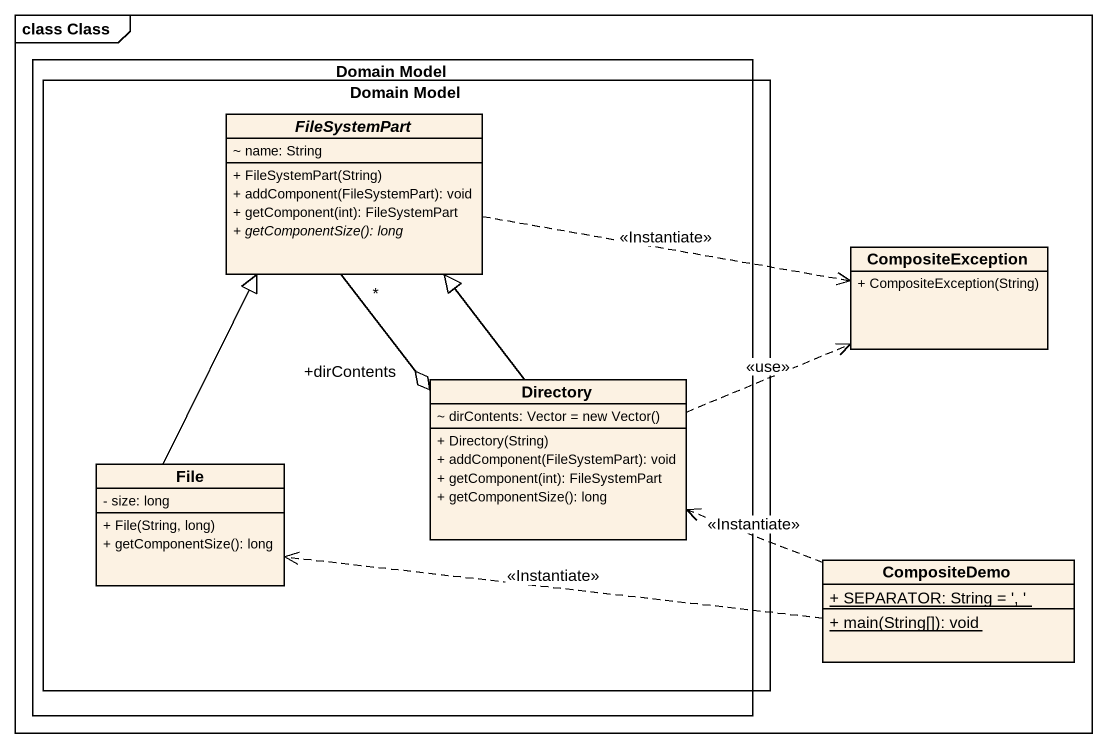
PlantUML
@startuml
mainframe class Class
allowmixing
hide circle
hide empty members
skinparam classAttributeIconSize 0
rectangle "Domain Model" as Domain_Model
rectangle "Domain Model" as Domain_Model_2 {
  abstract class FileSystemPart {
    ~ name: String
    + FileSystemPart(String)
    + addComponent(FileSystemPart): void
    + getComponent(int): FileSystemPart
    {abstract} + getComponentSize(): long
  }
  class Directory {
    {field} ~ dirContents: Vector = new Vector()
    + Directory(String)
    + addComponent(FileSystemPart): void
    + getComponent(int): FileSystemPart
    + getComponentSize(): long
  }
  class "File" as File_ {
    - size: long
    + File(String, long)
    + getComponentSize(): long
  }
}
class CompositeException {
  + CompositeException(String)
}
class CompositeDemo {
  {static} + SEPARATOR: String = ', '
  {static} + main(String[]): void
}
FileSystemPart .right.> CompositeException : <<Instantiate>>
FileSystemPart "*" --o "+dirContents" Directory
Directory -up-|> FileSystemPart
Directory .right.> CompositeException : <<use>>
File_ -up-|> FileSystemPart
CompositeDemo .left.> Directory : <<Instantiate>>
CompositeDemo .left.> File_ : <<Instantiate>>
@enduml
